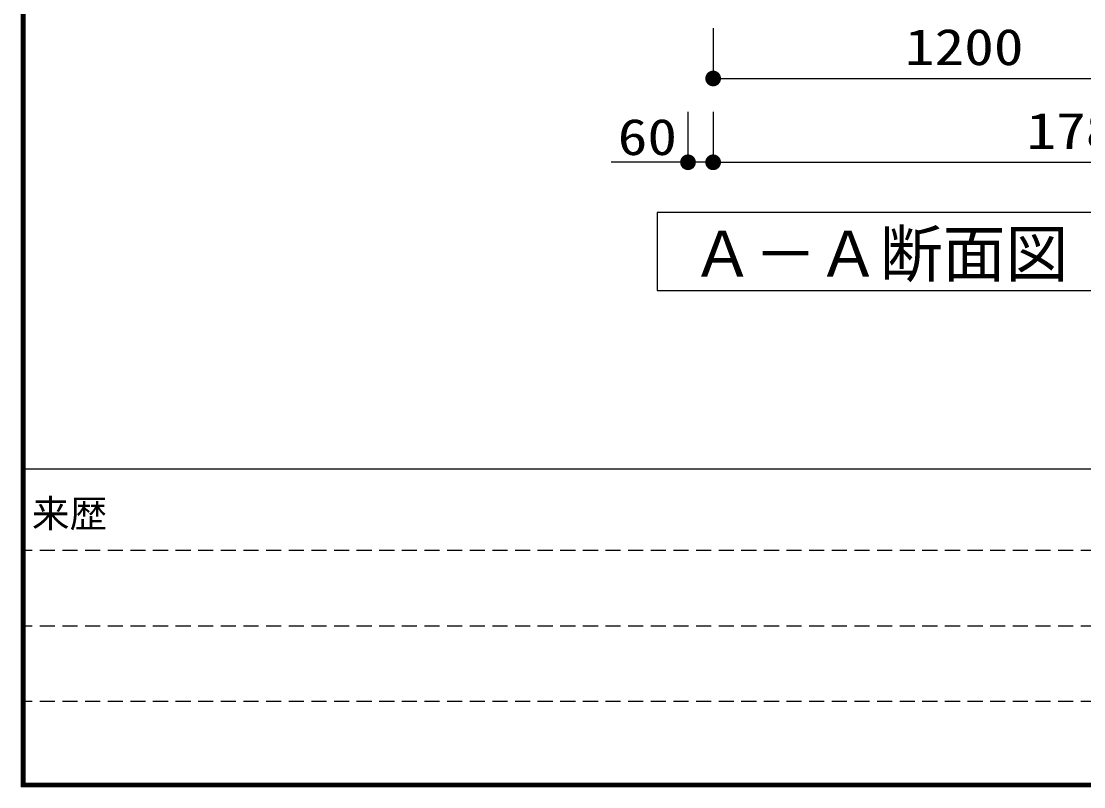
# Model space of a CAD drawing. Units: millimetres, scale not verified. Extents: x -8093 to 8093, y -5792 to 5792.
# Drawn here: x -8093 to -5558, y -5792 to -3966 of the extents above; entities that cross this region are included whole.
import ezdxf
from ezdxf.enums import TextEntityAlignment as Align

# ---------------------------------------------------------------- set-up
doc = ezdxf.new("R2010")
doc.units = ezdxf.units.MM
doc.header["$LTSCALE"] = 30
doc.linetypes.add('DASHED1', pattern=[1.8, 1.2, -0.6])
for name, color, linetype, lineweight in [('0-0_Axis_waku', 7, 'Continuous', 25), ('0-1_00クル-フ-0躯体', 3, 'Continuous', 25), ('0-4_00クル-フ-6寸法', 132, 'Continuous', 25)]:
    doc.layers.add(name, color=color, linetype=linetype, lineweight=lineweight)
doc.styles.add('ＭＳ ゴシック', font='')
doc.styles.get('ＭＳ ゴシック').set_extended_font_data('MS Gothic')

msp = doc.modelspace()

# ---------------------------------------------------------------- linework, layer by layer
at = {"layer": '0-0_Axis_waku'}
for p, q in [((-8093.4, 5792.4), (-8093.4, -5792.4)), ((-8092.8, 5791.8), (-8092.8, -5791.8)), ((-8092.2, 5791.2), (-8092.2, -5791.2)), ((-8091.6, 5790.6), (-8091.6, -5790.6)), ((-8091, 5790), (-8091, -5790)), ((-8090.4, 5789.4), (-8090.4, -5789.4)), ((-8089.8, 5788.8), (-8089.8, -5788.8)), ((-8089.2, 5788.2), (-8089.2, -5788.2)), ((-8088.6, 5787.6), (-8088.6, -5787.6)), ((-8088, 5787), (-8088, -5787)), ((-8087.4, 5786.4), (-8087.4, -5786.4)), ((-8086.8, 5785.8), (-8086.8, -5785.8)), ((-8086.2, 5785.2), (-8086.2, -5785.2)), ((-8085.6, 5784.6), (-8085.6, -5784.6)), ((-8085, 5784), (-8085, -5784)), ((-8085, -5034), (8085, -5034)), ((8093.4, -5792.4), (-8093.4, -5792.4)), ((8092.8, -5791.8), (-8092.8, -5791.8)), ((8092.2, -5791.2), (-8092.2, -5791.2)), ((8091.6, -5790.6), (-8091.6, -5790.6)), ((8091, -5790), (-8091, -5790)), ((8090.4, -5789.4), (-8090.4, -5789.4)), ((8089.8, -5788.8), (-8089.8, -5788.8)), ((8089.2, -5788.2), (-8089.2, -5788.2)), ((8088.6, -5787.6), (-8088.6, -5787.6)), ((8088, -5787), (-8088, -5787)), ((8087.4, -5786.4), (-8087.4, -5786.4)), ((8086.8, -5785.8), (-8086.8, -5785.8)), ((8086.2, -5785.2), (-8086.2, -5785.2)), ((8085.6, -5784.6), (-8085.6, -5784.6)), ((-8085, -5784), (8085, -5784))]:
    msp.add_line(p, q, dxfattribs=at)
at = {"layer": '0-0_Axis_waku', "linetype": 'DASHED1'}
for p, q in [((-75, -5229), (-8085, -5229)), ((-75, -5409), (-8085, -5409)), ((-75, -5589), (-8085, -5589))]:
    msp.add_line(p, q, dxfattribs=at)
at = {"layer": '0-1_00クル-フ-0躯体'}
msp.add_lwpolyline([(-4546.65, -4608.4), (-4546.65, -4422.09), (-6575.98, -4422.09), (-6575.98, -4608.4)], close=True, dxfattribs=at)
at = {"layer": '0-4_00クル-フ-6寸法', "color": 4}
for p, q in [((-6442.24, -3982.2), (-6442.24, -4102.2)), ((-6442.24, -4102.2), (-5242.24, -4102.2)), ((-6502.24, -4182.2), (-6502.24, -4302.2)), ((-6442.24, -4182.2), (-6442.24, -4302.2)), ((-6442.24, -4182.2), (-6442.24, -4302.2)), ((-6502.24, -4302.2), (-6685.4, -4302.2)), ((-6442.24, -4302.2), (-6502.24, -4302.2)), ((-6442.24, -4302.2), (-4662.24, -4302.2))]:
    msp.add_line(p, q, dxfattribs=at)
at = {"layer": '0-4_00クル-フ-6寸法'}
for points in [[(-6442.24, -4102.2), (-6460.99, -4102.2), (-6460.84, -4099.85)], [(-6442.24, -4102.2), (-6460.84, -4104.55), (-6460.99, -4102.2)], [(-6442.24, -4102.2), (-6460.84, -4099.85), (-6460.4, -4097.54)], [(-6442.24, -4102.2), (-6460.4, -4106.86), (-6460.84, -4104.55)], [(-6442.24, -4102.2), (-6460.4, -4097.54), (-6459.67, -4095.3)], [(-6442.24, -4102.2), (-6459.67, -4109.1), (-6460.4, -4106.86)], [(-6442.24, -4102.2), (-6459.67, -4095.3), (-6458.67, -4093.17)], [(-6442.24, -4102.2), (-6458.67, -4111.23), (-6459.67, -4109.1)], [(-6442.24, -4102.2), (-6458.67, -4093.17), (-6457.4, -4091.18)], [(-6442.24, -4102.2), (-6457.4, -4113.22), (-6458.67, -4111.23)], [(-6442.24, -4102.2), (-6457.4, -4091.18), (-6455.9, -4089.36)], [(-6442.24, -4102.2), (-6455.9, -4115.03), (-6457.4, -4113.22)], [(-6442.24, -4102.2), (-6455.9, -4089.36), (-6454.19, -4087.75)], [(-6442.24, -4102.2), (-6454.19, -4116.65), (-6455.9, -4115.03)], [(-6442.24, -4102.2), (-6454.19, -4087.75), (-6452.28, -4086.37)], [(-6442.24, -4102.2), (-6452.28, -4118.03), (-6454.19, -4116.65)], [(-6442.24, -4102.2), (-6452.28, -4086.37), (-6450.22, -4085.23)], [(-6442.24, -4102.2), (-6450.22, -4119.16), (-6452.28, -4118.03)], [(-6442.24, -4102.2), (-6450.22, -4085.23), (-6448.03, -4084.37)], [(-6442.24, -4102.2), (-6448.03, -4120.03), (-6450.22, -4119.16)], [(-6442.24, -4102.2), (-6448.03, -4084.37), (-6445.75, -4083.78)], [(-6442.24, -4102.2), (-6445.75, -4120.62), (-6448.03, -4120.03)], [(-6442.24, -4102.2), (-6445.75, -4083.78), (-6443.41, -4083.49)], [(-6442.24, -4102.2), (-6443.41, -4120.91), (-6445.75, -4120.62)], [(-6442.24, -4102.2), (-6443.41, -4083.49), (-6441.06, -4083.49)], [(-6442.24, -4102.2), (-6441.06, -4120.91), (-6443.41, -4120.91)], [(-6442.24, -4102.2), (-6441.06, -4083.49), (-6438.72, -4083.78)], [(-6442.24, -4102.2), (-6438.72, -4083.78), (-6436.44, -4084.37)], [(-6442.24, -4102.2), (-6436.44, -4084.37), (-6434.25, -4085.23)], [(-6442.24, -4102.2), (-6434.25, -4085.23), (-6432.19, -4086.37)], [(-6442.24, -4102.2), (-6432.19, -4086.37), (-6430.28, -4087.75)], [(-6442.24, -4102.2), (-6430.28, -4087.75), (-6428.57, -4089.36)], [(-6442.24, -4102.2), (-6428.57, -4089.36), (-6427.07, -4091.18)], [(-6442.24, -4102.2), (-6427.07, -4091.18), (-6425.8, -4093.17)], [(-6442.24, -4102.2), (-6425.8, -4093.17), (-6424.8, -4095.3)], [(-6442.24, -4102.2), (-6424.8, -4095.3), (-6424.07, -4097.54)], [(-6442.24, -4102.2), (-6424.07, -4097.54), (-6423.63, -4099.85)], [(-6442.24, -4102.2), (-6423.63, -4099.85), (-6423.49, -4102.2)], [(-6442.24, -4102.2), (-6438.72, -4120.62), (-6441.06, -4120.91)], [(-6442.24, -4102.2), (-6436.44, -4120.03), (-6438.72, -4120.62)], [(-6442.24, -4102.2), (-6434.25, -4119.16), (-6436.44, -4120.03)], [(-6442.24, -4102.2), (-6432.19, -4118.03), (-6434.25, -4119.16)], [(-6442.24, -4102.2), (-6430.28, -4116.65), (-6432.19, -4118.03)], [(-6442.24, -4102.2), (-6428.57, -4115.03), (-6430.28, -4116.65)], [(-6442.24, -4102.2), (-6427.07, -4113.22), (-6428.57, -4115.03)], [(-6442.24, -4102.2), (-6425.8, -4111.23), (-6427.07, -4113.22)], [(-6442.24, -4102.2), (-6424.8, -4109.1), (-6425.8, -4111.23)], [(-6442.24, -4102.2), (-6424.07, -4106.86), (-6424.8, -4109.1)], [(-6442.24, -4102.2), (-6423.63, -4104.55), (-6424.07, -4106.86)], [(-6442.24, -4102.2), (-6423.49, -4102.2), (-6423.63, -4104.55)], [(-6502.24, -4302.2), (-6510.22, -4285.23), (-6508.03, -4284.37)], [(-6502.24, -4302.2), (-6508.03, -4284.37), (-6505.75, -4283.78)], [(-6502.24, -4302.2), (-6505.75, -4283.78), (-6503.41, -4283.49)], [(-6502.24, -4302.2), (-6503.41, -4283.49), (-6501.06, -4283.49)], [(-6502.24, -4302.2), (-6501.06, -4283.49), (-6498.72, -4283.78)], [(-6502.24, -4302.2), (-6498.72, -4283.78), (-6496.44, -4284.37)], [(-6502.24, -4302.2), (-6496.44, -4284.37), (-6494.25, -4285.23)], [(-6442.24, -4302.2), (-6450.22, -4285.23), (-6448.03, -4284.37)], [(-6442.24, -4302.2), (-6450.22, -4285.23), (-6448.03, -4284.37)], [(-6442.24, -4302.2), (-6448.03, -4284.37), (-6445.75, -4283.78)], [(-6442.24, -4302.2), (-6448.03, -4284.37), (-6445.75, -4283.78)], [(-6442.24, -4302.2), (-6445.75, -4283.78), (-6443.41, -4283.49)], [(-6442.24, -4302.2), (-6445.75, -4283.78), (-6443.41, -4283.49)], [(-6442.24, -4302.2), (-6443.41, -4283.49), (-6441.06, -4283.49)], [(-6442.24, -4302.2), (-6443.41, -4283.49), (-6441.06, -4283.49)], [(-6442.24, -4302.2), (-6441.06, -4283.49), (-6438.72, -4283.78)], [(-6442.24, -4302.2), (-6441.06, -4283.49), (-6438.72, -4283.78)], [(-6442.24, -4302.2), (-6438.72, -4283.78), (-6436.44, -4284.37)], [(-6442.24, -4302.2), (-6438.72, -4283.78), (-6436.44, -4284.37)], [(-6442.24, -4302.2), (-6436.44, -4284.37), (-6434.25, -4285.23)], [(-6442.24, -4302.2), (-6436.44, -4284.37), (-6434.25, -4285.23)], [(-6502.24, -4302.2), (-6520.99, -4302.2), (-6520.84, -4299.85)], [(-6502.24, -4302.2), (-6520.84, -4304.55), (-6520.99, -4302.2)], [(-6502.24, -4302.2), (-6520.84, -4299.85), (-6520.4, -4297.54)], [(-6502.24, -4302.2), (-6520.4, -4306.86), (-6520.84, -4304.55)], [(-6502.24, -4302.2), (-6520.4, -4297.54), (-6519.67, -4295.3)], [(-6502.24, -4302.2), (-6519.67, -4309.1), (-6520.4, -4306.86)], [(-6502.24, -4302.2), (-6519.67, -4295.3), (-6518.67, -4293.17)], [(-6502.24, -4302.2), (-6518.67, -4311.23), (-6519.67, -4309.1)], [(-6502.24, -4302.2), (-6518.67, -4293.17), (-6517.4, -4291.18)], [(-6502.24, -4302.2), (-6517.4, -4313.22), (-6518.67, -4311.23)], [(-6502.24, -4302.2), (-6517.4, -4291.18), (-6515.9, -4289.36)], [(-6502.24, -4302.2), (-6515.9, -4315.03), (-6517.4, -4313.22)], [(-6502.24, -4302.2), (-6515.9, -4289.36), (-6514.19, -4287.75)], [(-6502.24, -4302.2), (-6514.19, -4316.65), (-6515.9, -4315.03)], [(-6502.24, -4302.2), (-6514.19, -4287.75), (-6512.28, -4286.37)], [(-6502.24, -4302.2), (-6512.28, -4318.03), (-6514.19, -4316.65)], [(-6502.24, -4302.2), (-6512.28, -4286.37), (-6510.22, -4285.23)], [(-6502.24, -4302.2), (-6510.22, -4319.16), (-6512.28, -4318.03)], [(-6502.24, -4302.2), (-6508.03, -4320.03), (-6510.22, -4319.16)], [(-6502.24, -4302.2), (-6505.75, -4320.62), (-6508.03, -4320.03)], [(-6502.24, -4302.2), (-6503.41, -4320.91), (-6505.75, -4320.62)], [(-6502.24, -4302.2), (-6501.06, -4320.91), (-6503.41, -4320.91)], [(-6502.24, -4302.2), (-6494.25, -4285.23), (-6492.19, -4286.37)], [(-6502.24, -4302.2), (-6492.19, -4286.37), (-6490.28, -4287.75)], [(-6502.24, -4302.2), (-6490.28, -4287.75), (-6488.57, -4289.36)], [(-6502.24, -4302.2), (-6488.57, -4289.36), (-6487.07, -4291.18)], [(-6502.24, -4302.2), (-6487.07, -4291.18), (-6485.8, -4293.17)], [(-6502.24, -4302.2), (-6485.8, -4293.17), (-6484.8, -4295.3)], [(-6502.24, -4302.2), (-6484.8, -4295.3), (-6484.07, -4297.54)], [(-6502.24, -4302.2), (-6484.07, -4297.54), (-6483.63, -4299.85)], [(-6502.24, -4302.2), (-6483.63, -4299.85), (-6483.49, -4302.2)], [(-6502.24, -4302.2), (-6498.72, -4320.62), (-6501.06, -4320.91)], [(-6502.24, -4302.2), (-6496.44, -4320.03), (-6498.72, -4320.62)], [(-6502.24, -4302.2), (-6494.25, -4319.16), (-6496.44, -4320.03)], [(-6502.24, -4302.2), (-6492.19, -4318.03), (-6494.25, -4319.16)], [(-6502.24, -4302.2), (-6490.28, -4316.65), (-6492.19, -4318.03)], [(-6502.24, -4302.2), (-6488.57, -4315.03), (-6490.28, -4316.65)], [(-6502.24, -4302.2), (-6487.07, -4313.22), (-6488.57, -4315.03)], [(-6502.24, -4302.2), (-6485.8, -4311.23), (-6487.07, -4313.22)], [(-6502.24, -4302.2), (-6484.8, -4309.1), (-6485.8, -4311.23)], [(-6502.24, -4302.2), (-6484.07, -4306.86), (-6484.8, -4309.1)], [(-6502.24, -4302.2), (-6483.63, -4304.55), (-6484.07, -4306.86)], [(-6502.24, -4302.2), (-6483.49, -4302.2), (-6483.63, -4304.55)], [(-6442.24, -4302.2), (-6460.99, -4302.2), (-6460.84, -4299.85)], [(-6442.24, -4302.2), (-6460.99, -4302.2), (-6460.84, -4299.85)], [(-6442.24, -4302.2), (-6460.84, -4304.55), (-6460.99, -4302.2)], [(-6442.24, -4302.2), (-6460.84, -4304.55), (-6460.99, -4302.2)], [(-6442.24, -4302.2), (-6460.84, -4299.85), (-6460.4, -4297.54)], [(-6442.24, -4302.2), (-6460.84, -4299.85), (-6460.4, -4297.54)], [(-6442.24, -4302.2), (-6460.4, -4306.86), (-6460.84, -4304.55)], [(-6442.24, -4302.2), (-6460.4, -4306.86), (-6460.84, -4304.55)], [(-6442.24, -4302.2), (-6460.4, -4297.54), (-6459.67, -4295.3)], [(-6442.24, -4302.2), (-6460.4, -4297.54), (-6459.67, -4295.3)], [(-6442.24, -4302.2), (-6459.67, -4309.1), (-6460.4, -4306.86)], [(-6442.24, -4302.2), (-6459.67, -4309.1), (-6460.4, -4306.86)], [(-6442.24, -4302.2), (-6459.67, -4295.3), (-6458.67, -4293.17)], [(-6442.24, -4302.2), (-6459.67, -4295.3), (-6458.67, -4293.17)], [(-6442.24, -4302.2), (-6458.67, -4311.23), (-6459.67, -4309.1)], [(-6442.24, -4302.2), (-6458.67, -4311.23), (-6459.67, -4309.1)], [(-6442.24, -4302.2), (-6458.67, -4293.17), (-6457.4, -4291.18)], [(-6442.24, -4302.2), (-6458.67, -4293.17), (-6457.4, -4291.18)], [(-6442.24, -4302.2), (-6457.4, -4313.22), (-6458.67, -4311.23)], [(-6442.24, -4302.2), (-6457.4, -4313.22), (-6458.67, -4311.23)], [(-6442.24, -4302.2), (-6457.4, -4291.18), (-6455.9, -4289.36)], [(-6442.24, -4302.2), (-6457.4, -4291.18), (-6455.9, -4289.36)], [(-6442.24, -4302.2), (-6455.9, -4315.03), (-6457.4, -4313.22)], [(-6442.24, -4302.2), (-6455.9, -4315.03), (-6457.4, -4313.22)], [(-6442.24, -4302.2), (-6455.9, -4289.36), (-6454.19, -4287.75)], [(-6442.24, -4302.2), (-6455.9, -4289.36), (-6454.19, -4287.75)], [(-6442.24, -4302.2), (-6454.19, -4316.65), (-6455.9, -4315.03)], [(-6442.24, -4302.2), (-6454.19, -4316.65), (-6455.9, -4315.03)], [(-6442.24, -4302.2), (-6454.19, -4287.75), (-6452.28, -4286.37)], [(-6442.24, -4302.2), (-6454.19, -4287.75), (-6452.28, -4286.37)], [(-6442.24, -4302.2), (-6452.28, -4318.03), (-6454.19, -4316.65)], [(-6442.24, -4302.2), (-6452.28, -4318.03), (-6454.19, -4316.65)], [(-6442.24, -4302.2), (-6452.28, -4286.37), (-6450.22, -4285.23)], [(-6442.24, -4302.2), (-6452.28, -4286.37), (-6450.22, -4285.23)], [(-6442.24, -4302.2), (-6450.22, -4319.16), (-6452.28, -4318.03)], [(-6442.24, -4302.2), (-6450.22, -4319.16), (-6452.28, -4318.03)], [(-6442.24, -4302.2), (-6448.03, -4320.03), (-6450.22, -4319.16)], [(-6442.24, -4302.2), (-6448.03, -4320.03), (-6450.22, -4319.16)], [(-6442.24, -4302.2), (-6445.75, -4320.62), (-6448.03, -4320.03)], [(-6442.24, -4302.2), (-6445.75, -4320.62), (-6448.03, -4320.03)], [(-6442.24, -4302.2), (-6443.41, -4320.91), (-6445.75, -4320.62)], [(-6442.24, -4302.2), (-6443.41, -4320.91), (-6445.75, -4320.62)], [(-6442.24, -4302.2), (-6441.06, -4320.91), (-6443.41, -4320.91)], [(-6442.24, -4302.2), (-6441.06, -4320.91), (-6443.41, -4320.91)], [(-6442.24, -4302.2), (-6434.25, -4285.23), (-6432.19, -4286.37)], [(-6442.24, -4302.2), (-6434.25, -4285.23), (-6432.19, -4286.37)], [(-6442.24, -4302.2), (-6432.19, -4286.37), (-6430.28, -4287.75)], [(-6442.24, -4302.2), (-6432.19, -4286.37), (-6430.28, -4287.75)], [(-6442.24, -4302.2), (-6430.28, -4287.75), (-6428.57, -4289.36)], [(-6442.24, -4302.2), (-6430.28, -4287.75), (-6428.57, -4289.36)], [(-6442.24, -4302.2), (-6428.57, -4289.36), (-6427.07, -4291.18)], [(-6442.24, -4302.2), (-6428.57, -4289.36), (-6427.07, -4291.18)], [(-6442.24, -4302.2), (-6427.07, -4291.18), (-6425.8, -4293.17)], [(-6442.24, -4302.2), (-6427.07, -4291.18), (-6425.8, -4293.17)], [(-6442.24, -4302.2), (-6425.8, -4293.17), (-6424.8, -4295.3)], [(-6442.24, -4302.2), (-6425.8, -4293.17), (-6424.8, -4295.3)], [(-6442.24, -4302.2), (-6424.8, -4295.3), (-6424.07, -4297.54)], [(-6442.24, -4302.2), (-6424.8, -4295.3), (-6424.07, -4297.54)], [(-6442.24, -4302.2), (-6424.07, -4297.54), (-6423.63, -4299.85)], [(-6442.24, -4302.2), (-6424.07, -4297.54), (-6423.63, -4299.85)], [(-6442.24, -4302.2), (-6423.63, -4299.85), (-6423.49, -4302.2)], [(-6442.24, -4302.2), (-6423.63, -4299.85), (-6423.49, -4302.2)], [(-6442.24, -4302.2), (-6438.72, -4320.62), (-6441.06, -4320.91)], [(-6442.24, -4302.2), (-6436.44, -4320.03), (-6438.72, -4320.62)], [(-6442.24, -4302.2), (-6434.25, -4319.16), (-6436.44, -4320.03)], [(-6442.24, -4302.2), (-6432.19, -4318.03), (-6434.25, -4319.16)], [(-6442.24, -4302.2), (-6430.28, -4316.65), (-6432.19, -4318.03)], [(-6442.24, -4302.2), (-6428.57, -4315.03), (-6430.28, -4316.65)], [(-6442.24, -4302.2), (-6427.07, -4313.22), (-6428.57, -4315.03)], [(-6442.24, -4302.2), (-6425.8, -4311.23), (-6427.07, -4313.22)], [(-6442.24, -4302.2), (-6424.8, -4309.1), (-6425.8, -4311.23)], [(-6442.24, -4302.2), (-6424.07, -4306.86), (-6424.8, -4309.1)], [(-6442.24, -4302.2), (-6423.63, -4304.55), (-6424.07, -4306.86)], [(-6442.24, -4302.2), (-6423.49, -4302.2), (-6423.63, -4304.55)], [(-6442.24, -4302.2), (-6438.72, -4320.62), (-6441.06, -4320.91)], [(-6442.24, -4302.2), (-6436.44, -4320.03), (-6438.72, -4320.62)], [(-6442.24, -4302.2), (-6434.25, -4319.16), (-6436.44, -4320.03)], [(-6442.24, -4302.2), (-6432.19, -4318.03), (-6434.25, -4319.16)], [(-6442.24, -4302.2), (-6430.28, -4316.65), (-6432.19, -4318.03)], [(-6442.24, -4302.2), (-6428.57, -4315.03), (-6430.28, -4316.65)], [(-6442.24, -4302.2), (-6427.07, -4313.22), (-6428.57, -4315.03)], [(-6442.24, -4302.2), (-6425.8, -4311.23), (-6427.07, -4313.22)], [(-6442.24, -4302.2), (-6424.8, -4309.1), (-6425.8, -4311.23)], [(-6442.24, -4302.2), (-6424.07, -4306.86), (-6424.8, -4309.1)], [(-6442.24, -4302.2), (-6423.63, -4304.55), (-6424.07, -4306.86)], [(-6442.24, -4302.2), (-6423.49, -4302.2), (-6423.63, -4304.55)]]:
    msp.add_solid(points, dxfattribs=at)

# ---------------------------------------------------------------- texts
at = {"layer": '0-0_Axis_waku', "style": 'ＭＳ ゴシック'}
msp.add_text('来歴', height=65.98, dxfattribs=at).set_placement((-8068.25, -5193.27), align=Align.BOTTOM_LEFT)
at = {"layer": '0-1_00クル-フ-0躯体', "color": 4, "style": 'ＭＳ ゴシック'}
msp.add_text('Ａ－Ａ断面図', height=110, dxfattribs=at).set_placement((-6494.73, -4608.37), align=Align.BOTTOM_LEFT)
at = {"layer": '0-4_00クル-フ-6寸法', "color": 3, "style": 'ＭＳ ゴシック', "width": 1.2}
for s, p in [('1200', (-5984.52, -4096.35)), ('60', (-6669.93, -4310.95)), ('1780', (-5694.52, -4296.35))]:
    msp.add_text(s, height=86.66, dxfattribs=at).set_placement(p, align=Align.BOTTOM_LEFT)

doc.saveas('drawing.dxf')
